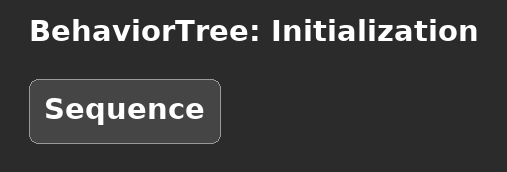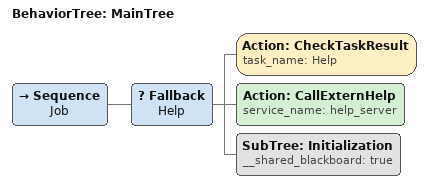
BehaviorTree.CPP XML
<?xml version="1.0"?>
<root main_tree_to_execute="MainTree">
    <BehaviorTree ID="Initialization">
        <Sequence>
        </Sequence>
    </BehaviorTree>
    <BehaviorTree ID="MainTree">
        <Sequence name="Job">
            <Fallback name="Help">
                <Action ID="CheckTaskResult" task_name="Help"/>
                <Action ID="CallExternHelp" service_name="help_server"/>
                <SubTree ID="Initialization" __shared_blackboard="true"/>
            </Fallback>
        </Sequence>
    </BehaviorTree>
</root>
